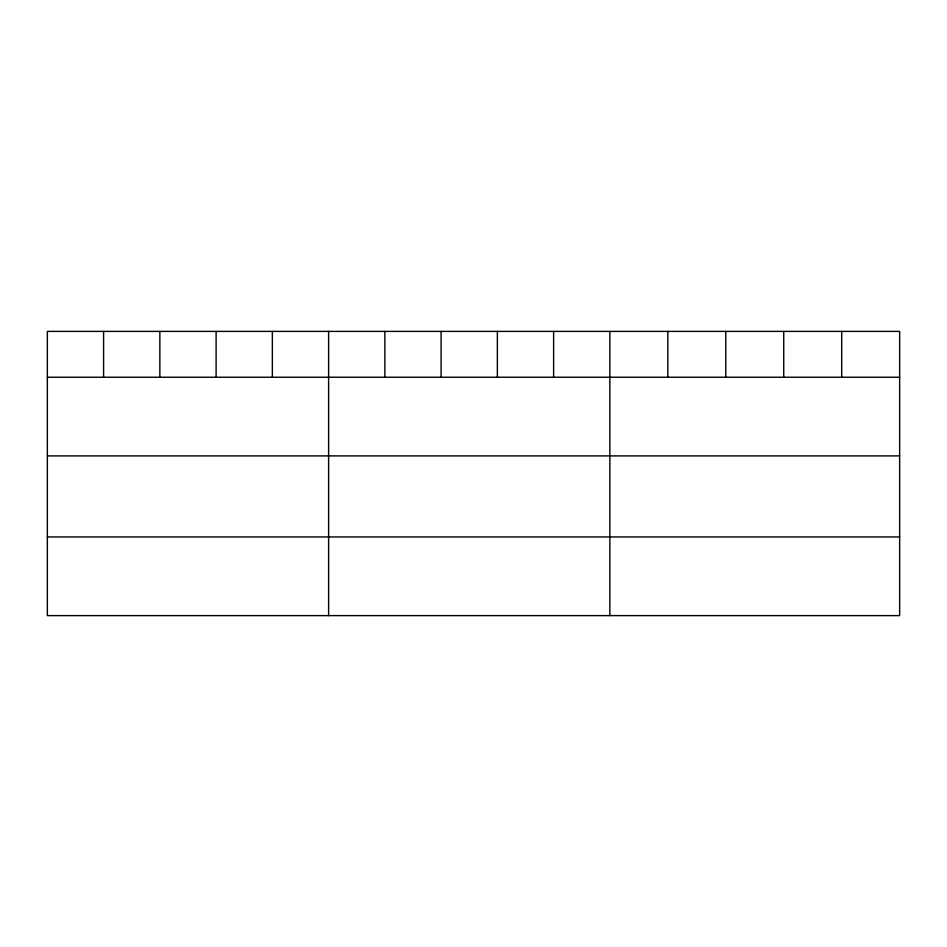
<?xml version="1.0" encoding="UTF-8"?>
<svg xmlns="http://www.w3.org/2000/svg" width="947" height="947" viewBox="0 0 947 947"><rect width="100%" height="100%" fill="white"/><g stroke="black" fill="none" stroke-linecap="round" stroke-linejoin="round"><path stroke-width="1.42" d="M899.65 377.237L899.65 615.609L47.35 615.609L47.35 331.391L899.65 331.391L899.65 377.237L47.35 377.237M47.35 455.898L899.65 455.898M47.35 536.949L899.65 536.949M841.694 331.391L841.694 377.237M783.737 331.391L783.737 377.237M725.781 331.391L725.781 377.237M667.824 331.391L667.824 377.237M609.868 331.391L609.868 615.609M553.616 331.391L553.616 377.237M497.364 331.391L497.364 377.237M441.113 331.391L441.113 377.237M384.861 331.391L384.861 377.237M328.609 331.391L328.609 615.609M272.357 331.391L272.357 377.237M216.105 331.391L216.105 377.237M159.854 331.391L159.854 377.237M103.602 331.391L103.602 377.237"/></g></svg>
